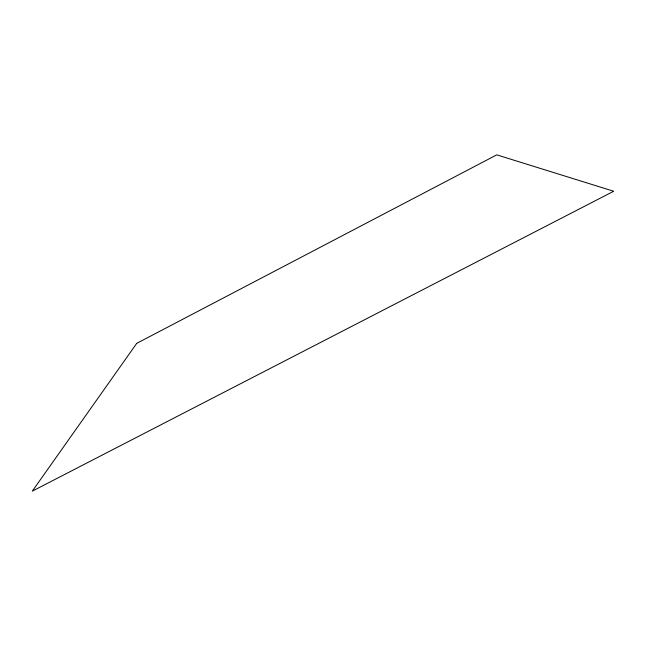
<?xml version="1.0" encoding="UTF-8"?>
<svg xmlns="http://www.w3.org/2000/svg" width="646" height="646" viewBox="0 0 646 646"><rect width="100%" height="100%" fill="white"/><g stroke="black" fill="none" stroke-linecap="round" stroke-linejoin="round"><path stroke-width="0.97" d="M136.71 343.373L32.3 491.146L613.7 191.24L496.766 154.854L136.71 343.373"/></g></svg>
